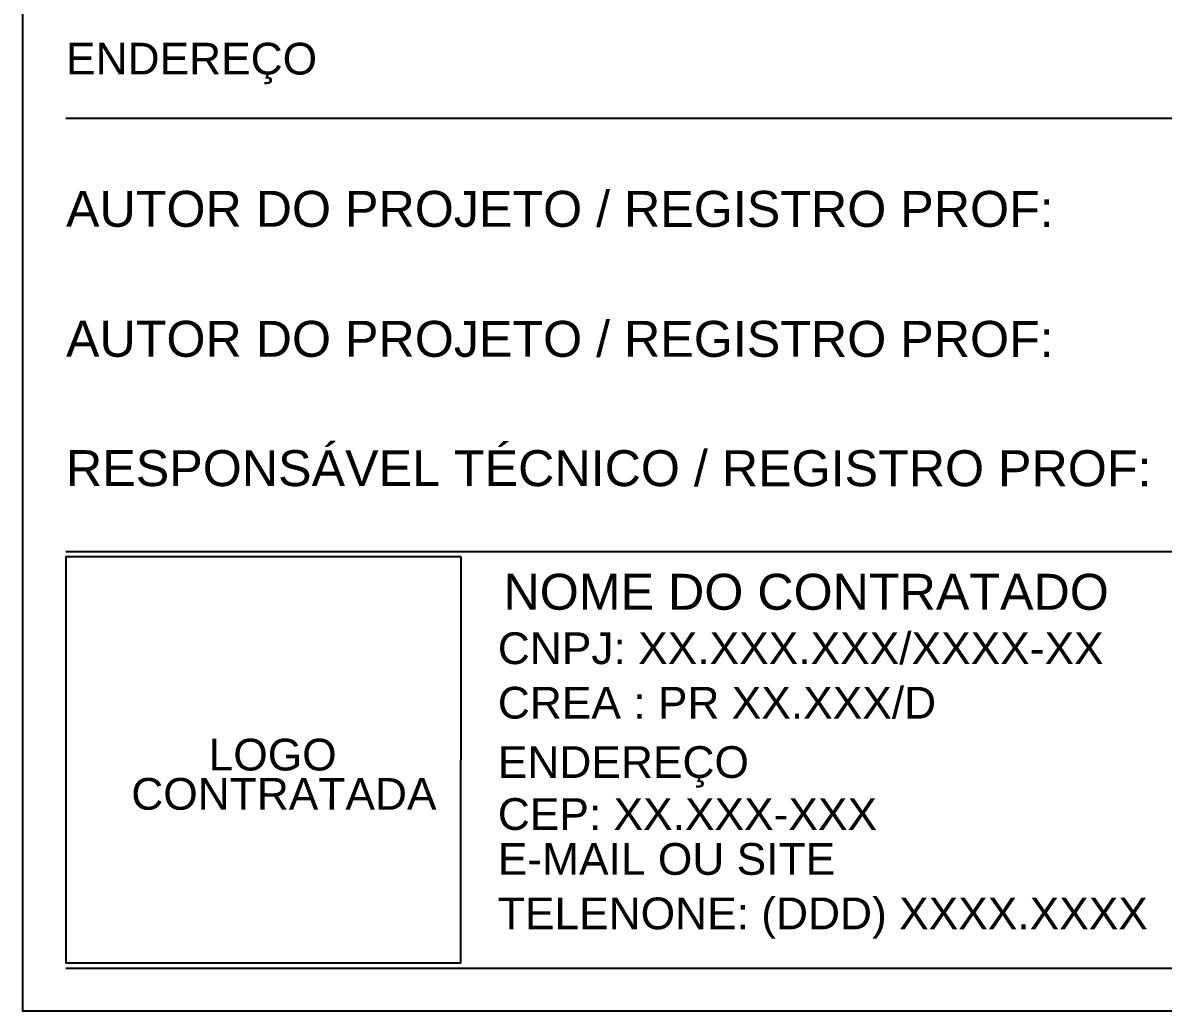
# Model space of a CAD drawing. Header units: millimetres. Extents: x 0 to 687901, y 0 to 346525.
# Drawn here: x 25400 to 26457, y 59488 to 60405 of the extents above; entities that cross this region are included whole.
import ezdxf
from ezdxf.enums import TextEntityAlignment as Align

# ---------------------------------------------------------------- set-up
doc = ezdxf.new("R2010")
doc.units = ezdxf.units.MM
doc.layers.add('ARQ_Texto', color=7, linetype='Continuous')
doc.styles.add('ARIAL', font='arial.ttf')

msp = doc.modelspace()

# ---------------------------------------------------------------- linework, layer by layer
at = {"layer": 'ARQ_Texto'}
for p, q in [((25439.9, 60316.1), (28865.4, 60316.1)), ((25439.9, 59914.6), (28230.8, 59914.6)), ((25439.9, 59528.3), (28230.8, 59528.3))]:
    msp.add_line(p, q, dxfattribs=at)
for points in [[(28899.9, 59488.3), (25399.9, 59488.3), (25399.9, 61268.6), (28899.9, 61268.6)], [(25806, 59909.5), (25439.9, 59909.6), (25439.9, 59533.3), (25805.9, 59533.3)]]:
    msp.add_lwpolyline(points, close=True, dxfattribs=at)

# ---------------------------------------------------------------- texts
at = {"layer": 'ARQ_Texto', "style": 'ARIAL'}
for s, p in [('ENDEREÇO', (25439.9, 60371.4)), ('LOGO ', (25572.1, 59726.2)), ('CONTRATADA', (25500.4, 59689.8))]:
    msp.add_text(s, height=29.4, rotation=359.9947, dxfattribs=at).set_placement(p, align=Align.MIDDLE_LEFT)
for s, height, p in [('AUTOR DO PROJETO / REGISTRO PROF:  ', 33.32, (25439.9, 60215.5)), ('AUTOR DO PROJETO / REGISTRO PROF:', 33.32, (25439.9, 60095)), ('RESPONSÁVEL TÉCNICO / REGISTRO PROF:', 33.32, (25439.9, 59975.1)), ('NOME DO CONTRATADO', 33.32, (25845.3, 59860.5)), ('CNPJ: XX.XXX.XXX/XXXX-XX', 29.4, (25840.1, 59810.1)), ('CREA : PR XX.XXX/D', 29.4, (25840.1, 59759.6)), ('ENDEREÇO', 29.4, (25840.1, 59704.6)), ('CEP: XX.XXX-XXX', 29.4, (25840.1, 59656.4)), ('E-MAIL OU SITE', 29.4, (25840.1, 59614.8)), ('TELENONE: (DDD) XXXX.XXXX', 29.4, (25840.1, 59564.3))]:
    msp.add_text(s, height=height, rotation=359.9947, dxfattribs=at).set_placement(p)

doc.saveas('drawing.dxf')
